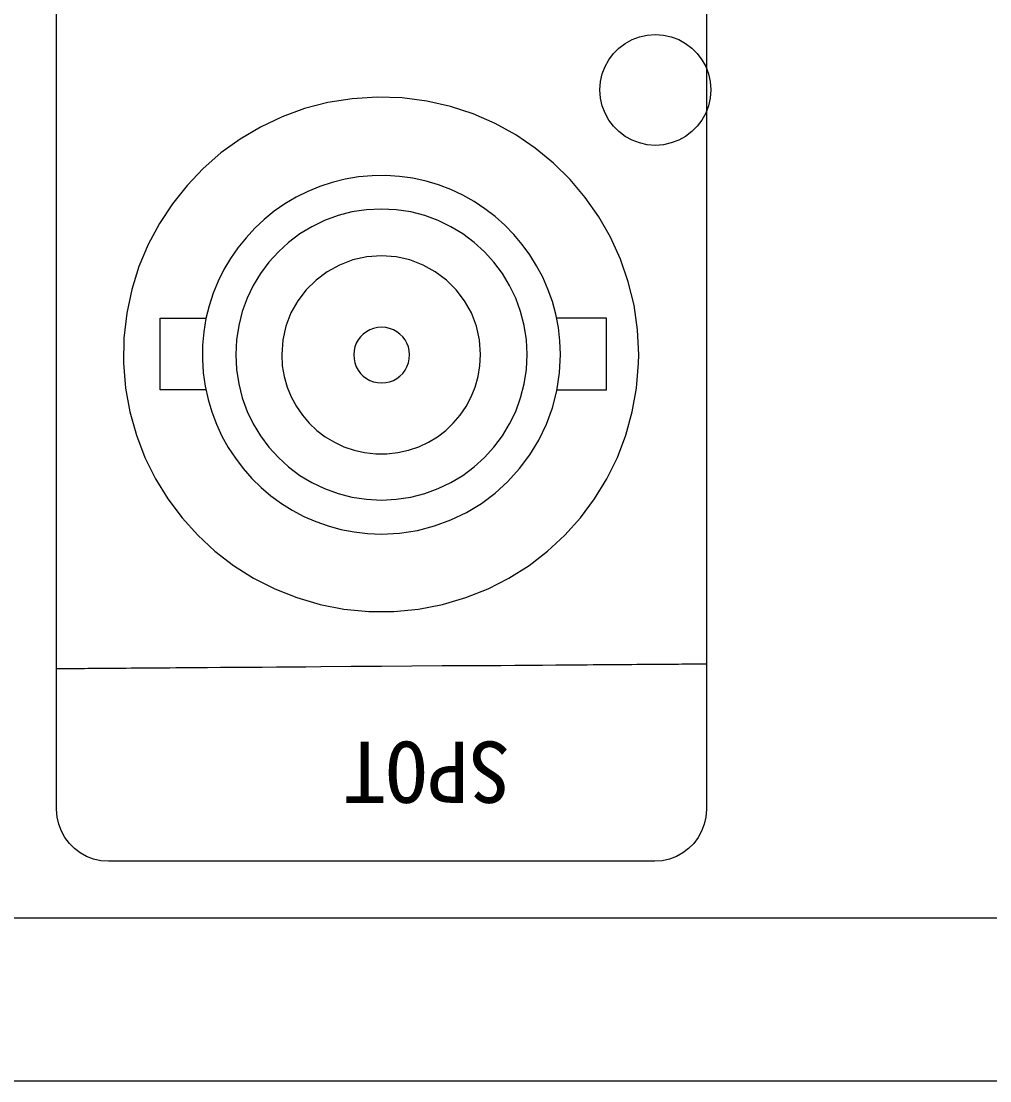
# Model space of a CAD drawing. Units: millimetres on the paper. Extents: x -139 to 141, y -98 to 91.
# Drawn here: x 6.62 to 12.76, y 48.27 to 54.99 of the extents above; entities that cross this region are included whole.
import ezdxf
from ezdxf.enums import TextEntityAlignment as Align

# ---------------------------------------------------------------- set-up
doc = ezdxf.new("R2010")
doc.units = ezdxf.units.MM
doc.layers.add('0-1_外形線', color=4, linetype='Continuous')
doc.styles.add('ＭＳ ゴシック', font='')
doc.styles.get('ＭＳ ゴシック').set_extended_font_data('MS Gothic')

msp = doc.modelspace()

# ---------------------------------------------------------------- linework, layer by layer
at = {"layer": '0-1_外形線'}
for p, q in [((7.498, 53.103), (7.786, 53.103)), ((7.498, 52.648), (7.498, 53.103)), ((10.329, 53.103), (10.013, 53.103)), ((10.329, 52.648), (10.329, 53.103)), ((7.786, 52.648), (7.498, 52.648)), ((10.013, 52.648), (10.329, 52.648)), ((-43.421, 48.266), (31.159, 48.266))]:
    msp.add_line(p, q, dxfattribs=at)
for points in [[(6.842, 51.994), (6.842, 52.039), (6.842, 52.085), (6.842, 52.176), (6.842, 52.269), (6.842, 52.363), (6.842, 52.458), (6.842, 52.554), (6.842, 52.651), (6.842, 52.749), (6.842, 52.848), (6.842, 52.948), (6.842, 53.049), (6.842, 53.15), (6.842, 53.252), (6.842, 53.354), (6.842, 53.457), (6.842, 53.561), (6.842, 53.665), (6.842, 53.77), (6.842, 53.874), (6.842, 54.085), (6.842, 54.297), (6.842, 54.508), (6.842, 54.72), (6.842, 54.932), (6.842, 55.142)], [(10.962, 55.142), (10.962, 54.932), (10.962, 54.72), (10.962, 54.508), (10.962, 54.297), (10.962, 54.085), (10.962, 53.874), (10.962, 53.77), (10.962, 53.665), (10.962, 53.561), (10.962, 53.457), (10.962, 53.354), (10.962, 53.252), (10.962, 53.15), (10.962, 53.049), (10.962, 52.948), (10.962, 52.848), (10.962, 52.749), (10.962, 52.651), (10.962, 52.554)], [(10.99, 54.551), (10.986, 54.499), (10.975, 54.449), (10.957, 54.403), (10.933, 54.359), (10.903, 54.32), (10.869, 54.286), (10.829, 54.256), (10.786, 54.232), (10.739, 54.214), (10.69, 54.203), (10.638, 54.199), (10.586, 54.203), (10.537, 54.214), (10.49, 54.232), (10.447, 54.256), (10.407, 54.286), (10.373, 54.32), (10.343, 54.359), (10.319, 54.403), (10.301, 54.449), (10.29, 54.499), (10.286, 54.551), (10.29, 54.603), (10.301, 54.652), (10.319, 54.699), (10.343, 54.742), (10.373, 54.781), (10.407, 54.816), (10.447, 54.846), (10.49, 54.87), (10.537, 54.887), (10.586, 54.898), (10.638, 54.902), (10.69, 54.898), (10.739, 54.887), (10.786, 54.87), (10.829, 54.846), (10.869, 54.816), (10.903, 54.781)], [(10.903, 54.781), (10.933, 54.742), (10.957, 54.699), (10.975, 54.652), (10.986, 54.603), (10.99, 54.551)], [(10.533, 52.871), (10.525, 53.03), (10.503, 53.185), (10.466, 53.334), (10.417, 53.478), (10.354, 53.616), (10.28, 53.746), (10.194, 53.868), (10.098, 53.982), (9.992, 54.087), (9.877, 54.181), (9.753, 54.265), (9.622, 54.338), (9.484, 54.398), (9.339, 54.446), (9.189, 54.48), (9.033, 54.5), (8.874, 54.505), (8.716, 54.495), (8.562, 54.47), (8.414, 54.432), (8.271, 54.38), (8.135, 54.315), (8.005, 54.239), (7.884, 54.151), (7.772, 54.053), (7.669, 53.945), (7.576, 53.829), (7.494, 53.703), (7.423, 53.571), (7.364, 53.431), (7.319, 53.285), (7.287, 53.134), (7.269, 52.977), (7.267, 52.818), (7.279, 52.66), (7.307, 52.508), (7.348, 52.36), (7.402, 52.219), (7.469, 52.084)], [(10.036, 52.873), (10.033, 52.959), (10.023, 53.044), (10.007, 53.128), (9.985, 53.208), (9.957, 53.287), (9.924, 53.363), (9.885, 53.435), (9.842, 53.505), (9.793, 53.571), (9.741, 53.634), (9.683, 53.693), (9.622, 53.747), (9.557, 53.797), (9.489, 53.842), (9.417, 53.883), (9.342, 53.918), (9.264, 53.948), (9.184, 53.972), (9.101, 53.99), (9.016, 54.002), (8.93, 54.007), (8.842, 54.006), (8.756, 53.999), (8.672, 53.984), (8.59, 53.964), (8.511, 53.938), (8.434, 53.907), (8.36, 53.87), (8.289, 53.828), (8.222, 53.781), (8.158, 53.729), (8.099, 53.673), (8.043, 53.613), (7.992, 53.55), (7.945, 53.482), (7.903, 53.412), (7.866, 53.338), (7.835, 53.261), (7.809, 53.182)], [(9.615, 53.458), (9.555, 53.524), (9.489, 53.583), (9.418, 53.637), (9.342, 53.683), (9.261, 53.722), (9.176, 53.754), (9.087, 53.777), (8.995, 53.791), (8.901, 53.795), (8.806, 53.791), (8.714, 53.777), (8.626, 53.754), (8.541, 53.722), (8.46, 53.683), (8.384, 53.637), (8.313, 53.583), (8.248, 53.524), (8.188, 53.458), (8.135, 53.387), (8.089, 53.311), (8.05, 53.23), (8.019, 53.146), (7.997, 53.057), (7.983, 52.966), (7.978, 52.873)], [(8.901, 53.498), (8.808, 53.492), (8.719, 53.472), (8.635, 53.44), (8.558, 53.397), (8.487, 53.345), (8.425, 53.283), (8.372, 53.213), (8.328, 53.136), (8.296, 53.053), (8.276, 52.965), (8.269, 52.873)], [(9.53, 52.873), (9.524, 52.965), (9.504, 53.053), (9.472, 53.136), (9.429, 53.213), (9.376, 53.283), (9.314, 53.345), (9.243, 53.397), (9.166, 53.44), (9.082, 53.472), (8.994, 53.492), (8.901, 53.498)], [(7.978, 52.873), (7.983, 52.778), (7.997, 52.686), (8.019, 52.597), (8.05, 52.512), (8.089, 52.432), (8.135, 52.356), (8.188, 52.285), (8.248, 52.219), (8.313, 52.16), (8.384, 52.106), (8.46, 52.06), (8.541, 52.022), (8.626, 51.991), (8.714, 51.968), (8.806, 51.954), (8.901, 51.949), (8.995, 51.954), (9.087, 51.968), (9.176, 51.991), (9.261, 52.022), (9.342, 52.06), (9.418, 52.106), (9.489, 52.16), (9.555, 52.219), (9.615, 52.285), (9.668, 52.356), (9.714, 52.432), (9.753, 52.512), (9.784, 52.597), (9.807, 52.686), (9.821, 52.778), (9.825, 52.873), (9.821, 52.966), (9.807, 53.057), (9.784, 53.146), (9.753, 53.23), (9.714, 53.311), (9.668, 53.387), (9.615, 53.458)], [(7.809, 53.182), (7.789, 53.1), (7.775, 53.016), (7.767, 52.931), (7.766, 52.843), (7.772, 52.756), (7.784, 52.671), (7.802, 52.588), (7.826, 52.508), (7.855, 52.43), (7.89, 52.355), (7.93, 52.282), (7.976, 52.214), (8.025, 52.149), (8.08, 52.087), (8.138, 52.03), (8.2, 51.977), (8.267, 51.928), (8.336, 51.885), (8.409, 51.846), (8.485, 51.813), (8.563, 51.785), (8.645, 51.763), (8.728, 51.747), (8.813, 51.737), (8.901, 51.734)], [(9.079, 52.871), (9.077, 52.897), (9.072, 52.921), (9.063, 52.944), (9.051, 52.966), (9.036, 52.985), (9.018, 53.002), (8.999, 53.017), (8.977, 53.029), (8.953, 53.038), (8.929, 53.043), (8.902, 53.045), (8.876, 53.043), (8.851, 53.038), (8.828, 53.029), (8.806, 53.017), (8.786, 53.002), (8.769, 52.985), (8.754, 52.966), (8.742, 52.944), (8.733, 52.921), (8.728, 52.897), (8.726, 52.871), (8.728, 52.844), (8.733, 52.819), (8.742, 52.795), (8.754, 52.773), (8.769, 52.753), (8.786, 52.735), (8.806, 52.72), (8.828, 52.708), (8.851, 52.699), (8.876, 52.694), (8.902, 52.692), (8.929, 52.694), (8.953, 52.699), (8.977, 52.708), (8.999, 52.72), (9.018, 52.735), (9.036, 52.753)], [(8.902, 53.045), (8.876, 53.043), (8.851, 53.038), (8.828, 53.029), (8.806, 53.017), (8.786, 53.002), (8.769, 52.985), (8.754, 52.966), (8.742, 52.944), (8.733, 52.921), (8.728, 52.897), (8.726, 52.871)], [(9.079, 52.871), (9.077, 52.897), (9.072, 52.921), (9.063, 52.944), (9.051, 52.966), (9.036, 52.985), (9.018, 53.002), (8.999, 53.017), (8.977, 53.029), (8.953, 53.038), (8.929, 53.043), (8.902, 53.045)], [(7.469, 52.084), (7.547, 51.957), (7.637, 51.837), (7.737, 51.727), (7.846, 51.626), (7.964, 51.535), (8.091, 51.455), (8.225, 51.387), (8.365, 51.331), (8.512, 51.287), (8.664, 51.258), (8.821, 51.243), (8.981, 51.243), (9.137, 51.258), (9.289, 51.287), (9.436, 51.331), (9.577, 51.387), (9.71, 51.455), (9.837, 51.535), (9.955, 51.626), (10.064, 51.727), (10.163, 51.837), (10.253, 51.957), (10.331, 52.084), (10.397, 52.219), (10.451, 52.36), (10.492, 52.508), (10.519, 52.66), (10.532, 52.818), (10.533, 52.871)], [(8.269, 52.873), (8.273, 52.801), (8.285, 52.732), (8.304, 52.666), (8.33, 52.603), (8.362, 52.543), (8.4, 52.488), (8.443, 52.437), (8.492, 52.391), (8.545, 52.351), (8.603, 52.316), (8.664, 52.287), (8.728, 52.265), (8.795, 52.25), (8.865, 52.242), (8.936, 52.242), (9.006, 52.25), (9.073, 52.265), (9.138, 52.287), (9.199, 52.316), (9.256, 52.351), (9.309, 52.391), (9.357, 52.437), (9.401, 52.488), (9.439, 52.543), (9.47, 52.603), (9.496, 52.666), (9.515, 52.732), (9.526, 52.801), (9.53, 52.873)], [(8.726, 52.871), (8.728, 52.844), (8.733, 52.819), (8.742, 52.795), (8.754, 52.773), (8.769, 52.753), (8.786, 52.735), (8.806, 52.72), (8.828, 52.708), (8.851, 52.699), (8.876, 52.694), (8.902, 52.692)], [(8.901, 51.734), (9.016, 51.74), (9.129, 51.757), (9.238, 51.785), (9.342, 51.823), (9.441, 51.871), (9.535, 51.928), (9.622, 51.994), (9.703, 52.068), (9.776, 52.149), (9.842, 52.236), (9.899, 52.33), (9.947, 52.43), (9.985, 52.534), (10.013, 52.643), (10.03, 52.756), (10.036, 52.873)], [(8.902, 52.692), (8.929, 52.694), (8.953, 52.699), (8.977, 52.708), (8.999, 52.72), (9.018, 52.735), (9.036, 52.753), (9.051, 52.773), (9.063, 52.795), (9.072, 52.819), (9.077, 52.844), (9.079, 52.871)], [(9.036, 52.753), (9.051, 52.773), (9.063, 52.795), (9.072, 52.819), (9.077, 52.844), (9.079, 52.871)], [(10.962, 52.554), (10.962, 52.458), (10.962, 52.363), (10.962, 52.269), (10.962, 52.176), (10.962, 52.085), (10.962, 52.039), (10.962, 51.994), (10.962, 51.949), (10.962, 51.905), (10.962, 51.861), (10.962, 51.817), (10.962, 51.774), (10.962, 51.731), (10.962, 51.688), (10.962, 51.646), (10.962, 51.604), (10.962, 51.562), (10.962, 51.521), (10.962, 51.48), (10.962, 51.44), (10.962, 51.4), (10.962, 51.361), (10.962, 51.322), (10.962, 51.283), (10.962, 51.245), (10.962, 51.207), (10.962, 51.169), (10.962, 51.133), (10.962, 51.096), (10.962, 51.06), (10.962, 51.025), (10.962, 50.99), (10.962, 50.955), (10.962, 50.921), (10.962, 50.887), (10.962, 50.854), (10.962, 50.822), (10.962, 50.79), (10.962, 50.758)], [(6.842, 50.553), (6.842, 50.581), (6.842, 50.609), (6.842, 50.638), (6.842, 50.667), (6.842, 50.697), (6.842, 50.727), (6.842, 50.758), (6.842, 50.79), (6.842, 50.822), (6.842, 50.854), (6.842, 50.887), (6.842, 50.921), (6.842, 50.955), (6.842, 50.99), (6.842, 51.025), (6.842, 51.06), (6.842, 51.096), (6.842, 51.133), (6.842, 51.169), (6.842, 51.207), (6.842, 51.245), (6.842, 51.283), (6.842, 51.322), (6.842, 51.361), (6.842, 51.4), (6.842, 51.44), (6.842, 51.48), (6.842, 51.521), (6.842, 51.562), (6.842, 51.604), (6.842, 51.646), (6.842, 51.688), (6.842, 51.731), (6.842, 51.774), (6.842, 51.817), (6.842, 51.861), (6.842, 51.905), (6.842, 51.949), (6.842, 51.994)], [(6.842, 50.881), (6.843, 50.881), (6.845, 50.881), (6.849, 50.881), (6.854, 50.881), (6.861, 50.881), (6.869, 50.881), (6.878, 50.881), (6.889, 50.881), (6.901, 50.882), (6.914, 50.882), (6.928, 50.882), (6.944, 50.882), (6.961, 50.882), (6.979, 50.882), (6.999, 50.882), (7.019, 50.882), (7.041, 50.883), (7.064, 50.883), (7.088, 50.883), (7.113, 50.883), (7.139, 50.883), (7.166, 50.883), (7.194, 50.884), (7.223, 50.884), (7.252, 50.884), (7.283, 50.884), (7.315, 50.885), (7.347, 50.885), (7.381, 50.885), (7.415, 50.885), (7.45, 50.886), (7.486, 50.886), (7.523, 50.886), (7.56, 50.886), (7.598, 50.887), (7.637, 50.887), (7.716, 50.887), (7.798, 50.888), (7.882, 50.889)], [(6.842, 50.017), (6.842, 50.019), (6.842, 50.027), (6.842, 50.038), (6.842, 50.054), (6.842, 50.074), (6.842, 50.097), (6.842, 50.152), (6.842, 50.217), (6.842, 50.29), (6.842, 50.449), (6.842, 50.608), (6.842, 50.681), (6.842, 50.746), (6.842, 50.801), (6.842, 50.824), (6.842, 50.844), (6.842, 50.86), (6.842, 50.871), (6.842, 50.879), (6.842, 50.881)], [(7.882, 50.889), (7.968, 50.889), (8.056, 50.89), (8.146, 50.89), (8.237, 50.891), (8.33, 50.892), (8.423, 50.892), (8.518, 50.893), (8.709, 50.895), (8.902, 50.896), (9.095, 50.897), (9.286, 50.899), (9.381, 50.899), (9.475, 50.9), (9.567, 50.901), (9.658, 50.901), (9.748, 50.902), (9.836, 50.903), (9.922, 50.903), (10.006, 50.904), (10.088, 50.904), (10.168, 50.905), (10.206, 50.905), (10.244, 50.906), (10.282, 50.906), (10.318, 50.906), (10.354, 50.906), (10.389, 50.907), (10.423, 50.907), (10.457, 50.907), (10.489, 50.907), (10.521, 50.908), (10.552, 50.908), (10.582, 50.908), (10.611, 50.908), (10.639, 50.908), (10.666, 50.909), (10.692, 50.909), (10.717, 50.909), (10.74, 50.909)], [(10.74, 50.909), (10.763, 50.909), (10.785, 50.909), (10.805, 50.91), (10.825, 50.91), (10.843, 50.91), (10.86, 50.91), (10.876, 50.91), (10.89, 50.91), (10.904, 50.91), (10.916, 50.91), (10.926, 50.91), (10.936, 50.91), (10.944, 50.911), (10.95, 50.911), (10.955, 50.911), (10.959, 50.911), (10.961, 50.911), (10.962, 50.911)], [(10.962, 50.911), (10.962, 50.908), (10.962, 50.901), (10.962, 50.889), (10.962, 50.872), (10.962, 50.852), (10.962, 50.828), (10.962, 50.771), (10.962, 50.703), (10.962, 50.628), (10.962, 50.464), (10.962, 50.3), (10.962, 50.224), (10.962, 50.157), (10.962, 50.099), (10.962, 50.075), (10.962, 50.055), (10.962, 50.039), (10.962, 50.027), (10.962, 50.019), (10.962, 50.017)], [(10.962, 50.758), (10.962, 50.727), (10.962, 50.697), (10.962, 50.667), (10.962, 50.638), (10.962, 50.609), (10.962, 50.581), (10.962, 50.553), (10.962, 50.526), (10.962, 50.499), (10.962, 50.473), (10.962, 50.448), (10.962, 50.423), (10.962, 50.399), (10.962, 50.376), (10.962, 50.353), (10.962, 50.331), (10.962, 50.309), (10.962, 50.288), (10.962, 50.268), (10.962, 50.248), (10.962, 50.229), (10.962, 50.211), (10.962, 50.193), (10.962, 50.176), (10.962, 50.16), (10.962, 50.144), (10.962, 50.129), (10.962, 50.115), (10.962, 50.102), (10.962, 50.089), (10.962, 50.077), (10.962, 50.065), (10.962, 50.055), (10.962, 50.045), (10.962, 50.036), (10.962, 50.028), (10.962, 50.02), (10.962, 50.013), (10.962, 50.007)], [(6.842, 49.987), (6.842, 49.988), (6.842, 49.989), (6.842, 49.991), (6.842, 49.994), (6.842, 49.998), (6.842, 50.002), (6.842, 50.007), (6.842, 50.013), (6.842, 50.02), (6.842, 50.028), (6.842, 50.036), (6.842, 50.045), (6.842, 50.055), (6.842, 50.065), (6.842, 50.077), (6.842, 50.089), (6.842, 50.102), (6.842, 50.115), (6.842, 50.129), (6.842, 50.144), (6.842, 50.16), (6.842, 50.176), (6.842, 50.193), (6.842, 50.211), (6.842, 50.229), (6.842, 50.248), (6.842, 50.268), (6.842, 50.288), (6.842, 50.309), (6.842, 50.331), (6.842, 50.353), (6.842, 50.376), (6.842, 50.399), (6.842, 50.423), (6.842, 50.448), (6.842, 50.473), (6.842, 50.499), (6.842, 50.526), (6.842, 50.553)], [(10.962, 50.007), (10.962, 50.002), (10.962, 49.998), (10.962, 49.994), (10.962, 49.991), (10.962, 49.989), (10.962, 49.988), (10.962, 49.987)], [(7.17, 49.658), (7.122, 49.662), (7.076, 49.672), (7.032, 49.689), (6.992, 49.712), (6.955, 49.74), (6.923, 49.772), (6.895, 49.809), (6.873, 49.849), (6.856, 49.893), (6.846, 49.939), (6.842, 49.987)], [(10.962, 49.987), (10.958, 49.939), (10.948, 49.893), (10.931, 49.849), (10.909, 49.809), (10.881, 49.772), (10.849, 49.74), (10.812, 49.712), (10.772, 49.689), (10.728, 49.672), (10.682, 49.662), (10.634, 49.658)], [(7.18, 49.658), (7.176, 49.658), (7.173, 49.658), (7.171, 49.658), (7.17, 49.658)], [(9.225, 49.658), (9.064, 49.658), (8.902, 49.658), (8.74, 49.658), (8.579, 49.658), (8.421, 49.658), (8.343, 49.658), (8.266, 49.658), (8.191, 49.658), (8.117, 49.658), (8.045, 49.658), (7.974, 49.658), (7.905, 49.658), (7.838, 49.658), (7.774, 49.658), (7.712, 49.658), (7.652, 49.658), (7.595, 49.658), (7.541, 49.658), (7.49, 49.658), (7.466, 49.658), (7.442, 49.658), (7.42, 49.658), (7.398, 49.658), (7.377, 49.658), (7.357, 49.658), (7.338, 49.658), (7.319, 49.658), (7.302, 49.658), (7.286, 49.658), (7.27, 49.658), (7.256, 49.658), (7.243, 49.658), (7.231, 49.658), (7.219, 49.658), (7.209, 49.658), (7.2, 49.658), (7.193, 49.658), (7.186, 49.658), (7.18, 49.658)], [(10.634, 49.658), (10.634, 49.658), (10.632, 49.658), (10.629, 49.658), (10.624, 49.658), (10.619, 49.658), (10.612, 49.658), (10.604, 49.658), (10.595, 49.658), (10.585, 49.658), (10.574, 49.658), (10.562, 49.658), (10.549, 49.658), (10.534, 49.658), (10.519, 49.658), (10.503, 49.658), (10.485, 49.658), (10.467, 49.658), (10.448, 49.658), (10.428, 49.658), (10.407, 49.658), (10.385, 49.658), (10.362, 49.658), (10.339, 49.658), (10.315, 49.658), (10.264, 49.658), (10.209, 49.658), (10.153, 49.658), (10.093, 49.658), (10.031, 49.658), (9.966, 49.658), (9.9, 49.658), (9.831, 49.658), (9.76, 49.658), (9.688, 49.658), (9.614, 49.658), (9.538, 49.658), (9.462, 49.658), (9.384, 49.658), (9.225, 49.658)], [(7.963, 49.298), (7.862, 49.298), (7.761, 49.298), (7.661, 49.298), (7.56, 49.298), (7.46, 49.298), (7.36, 49.298), (7.26, 49.298), (7.16, 49.298), (7.061, 49.298), (6.961, 49.298), (6.862, 49.298), (6.763, 49.298), (6.664, 49.298), (6.565, 49.298)], [(12.802, 49.298), (12.386, 49.298), (11.971, 49.298), (11.556, 49.298), (11.348, 49.298), (11.141, 49.298), (10.934, 49.298), (10.727, 49.298), (10.52, 49.298), (10.314, 49.298), (10.107, 49.298), (9.901, 49.298), (9.798, 49.298), (9.696, 49.298), (9.593, 49.298), (9.49, 49.298), (9.388, 49.298), (9.285, 49.298), (9.183, 49.298), (9.081, 49.298), (8.978, 49.298), (8.876, 49.298), (8.774, 49.298), (8.673, 49.298), (8.571, 49.298), (8.469, 49.298), (8.368, 49.298), (8.266, 49.298), (8.165, 49.298), (8.064, 49.298), (7.963, 49.298)]]:
    msp.add_lwpolyline(points, dxfattribs=at)

# ---------------------------------------------------------------- texts
at = {"layer": '0-1_外形線', "style": 'ＭＳ ゴシック'}
msp.add_text('SPOT', height=0.3887, rotation=180, dxfattribs=at).set_placement((9.721, 50.534), align=Align.BOTTOM_LEFT)

doc.saveas('drawing.dxf')
